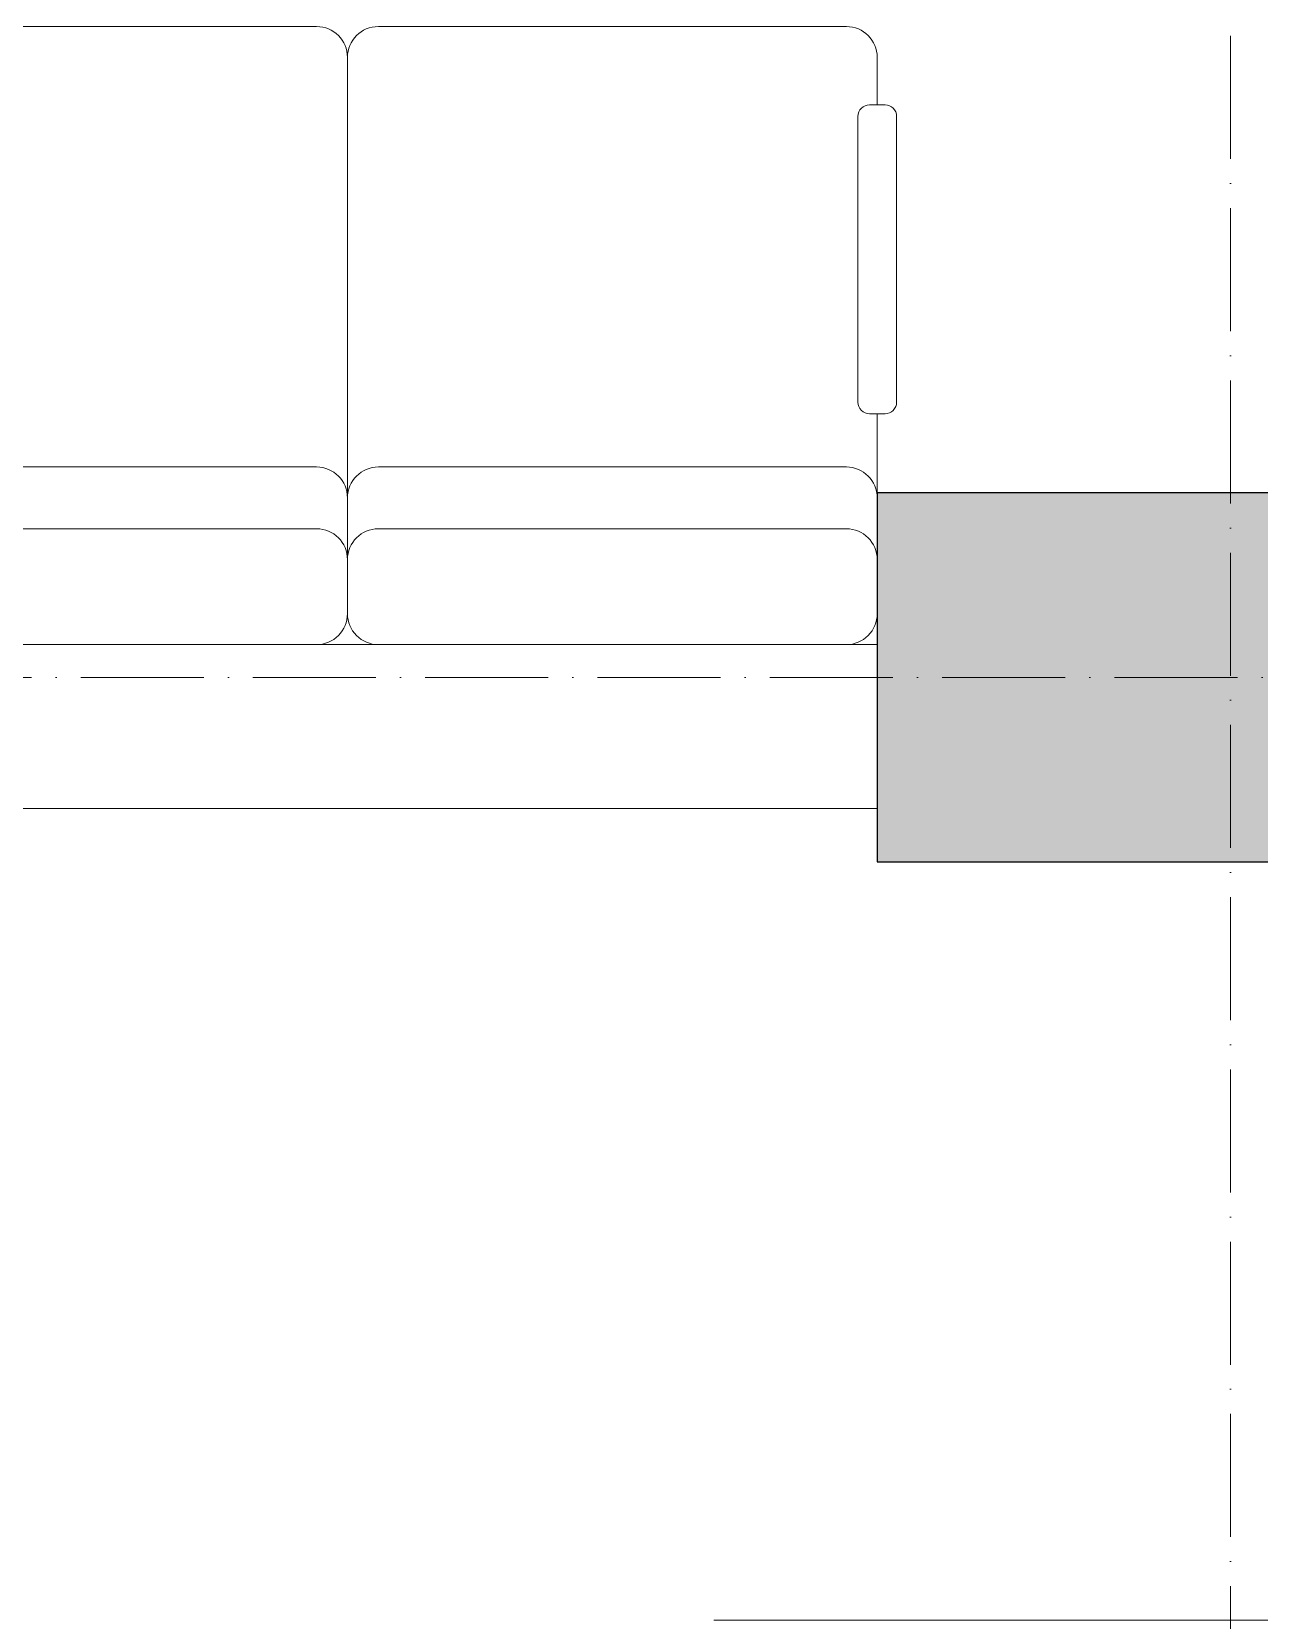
# Model space of a CAD drawing. Header units: millimetres. Extents: x -20144 to 122974, y -38328 to 48263.
# Drawn here: x 38169 to 39666, y 25700 to 27637 of the extents above; entities that cross this region are included whole.
import ezdxf

# ---------------------------------------------------------------- set-up
doc = ezdxf.new("R2010")
doc.units = ezdxf.units.MM
doc.linetypes.add('Grid Line', pattern=[4.2, 3, -0.6, 0, -0.6])
for name, color, linetype, lineweight in [('NET-CAT', 3, 'Continuous', 15), ('THIET BI', 44, 'Continuous', 5), ('TRUC', 225, 'Continuous', 5), ('X-COT HAM$0$LC.HA', 8, 'Continuous', 9)]:
    doc.layers.add(name, color=color, linetype=linetype, lineweight=lineweight)

# ---------------------------------------------------------------- blocks, each defined once
blk = doc.blocks.new('ALC1807-ASCENT PLAZA-KET CAU_rvt-1-MẶT BẰNG TẦNG 5 ĐẾN TẦNG 22')
at = {"layer": 'X-COT HAM$0$LC.HA'}
h = blk.add_hatch(color=256, dxfattribs=at)
h.dxf.hatch_style = 1
h.paths.add_polyline_path([(39199.8, 27074.9), (39199.8, 26624.9), (40999.8, 26624.9), (40999.8, 27074.9)])
at = {"ltscale": 1000}
blk.add_lwpolyline([(39199.8, 27074.9), (39199.8, 26624.9), (40999.8, 26624.9), (40999.8, 27074.9)], close=True, dxfattribs=at)
blk = doc.blocks.new('X-SOFA - X-SOFA-V4-MẶT BẰNG TẦNG 5 ĐẾN TẦNG 22')
at = {"layer": 'THIET BI'}
for p, q in [((-644.3, 992.8), (-295.7, 992.8)), ((-716.2, 969.2), (-658.4, 969.2)), ((-658.4, 959.8), (-658.4, 978.7)), ((-281.5, 978.7), (-281.5, 959.8)), ((-281.5, 969.2), (-103.7, 969.2)), ((-103.7, 969.2), (-37.7, 969.2)), ((-753.8, 360.8), (-753.8, 931.5)), ((-295.7, 945.7), (-644.3, 945.7)), ((-216.7, 360.8), (-216.7, 931.5)), ((-141.3, 360.8), (-141.3, 931.5)), ((0, 360.8), (0, 670.1)), ((-1250, 325), (-1900, 325)), ((-1900, 325), (-1900, -325)), ((-1900, 325), (-1900, -325)), ((-1250, 325), (-1900, 325)), ((-1250, -325), (-1250, 325)), ((-1250, -325), (-1250, 325)), ((-716.2, 323.1), (-103.7, 323.1)), ((-103.7, 323.1), (-37.7, 323.1)), ((-753.8, -285.4), (-753.8, 285.4)), ((-216.7, -285.4), (-216.7, 285.4)), ((-141.3, -285.4), (-141.3, 285.4)), ((0, 285.4), (0, -285.4)), ((-1900, -325), (-1250, -325)), ((-1900, -325), (-1250, -325)), ((-716.2, -323.1), (-37.7, -323.1)), ((-753.8, -360.8), (-753.8, -931.5)), ((-216.7, -360.8), (-216.7, -931.5)), ((-141.3, -360.8), (-141.3, -931.5)), ((0, -360.8), (0, -931.5)), ((-295.7, -945.7), (-644.3, -945.7)), ((-658.4, -959.8), (-658.4, -978.7)), ((-281.5, -978.7), (-281.5, -959.8)), ((-716.2, -969.2), (-658.4, -969.2)), ((-103.7, -969.2), (-281.5, -969.2)), ((-37.7, -969.2), (-103.7, -969.2)), ((-644.3, -992.8), (-295.7, -992.8))]:
    blk.add_line(p, q, dxfattribs=at)
for centre, radius, start, end in [((-644.3, 978.7), 14.1, 90, 180), ((-295.7, 978.7), 14.1, 360, 90), ((-716.2, 931.5), 37.7, 90, 180), ((-179, 931.5), 37.7, 90, 180), ((-103.7, 931.5), 37.7, 90, 180), ((-37.7, 931.5), 37.7, 360, 90), ((-644.3, 959.8), 14.1, 180, 270), ((-295.7, 959.8), 14.1, 270, 0), ((-716.2, 360.8), 37.7, 180, 270), ((-179, 360.8), 37.7, 180, 270), ((-103.7, 360.8), 37.7, 180, 270), ((-37.7, 360.8), 37.7, 270, 0), ((-716.2, 285.4), 37.7, 90, 180), ((-179, 285.4), 37.7, 90, 180), ((-103.7, 285.4), 37.7, 90, 180), ((-37.7, 285.4), 37.7, 360, 90), ((-716.2, -285.4), 37.7, 180, 270), ((-179, -285.4), 37.7, 180, 270), ((-103.7, -285.4), 37.7, 180, 270), ((-37.7, -285.4), 37.7, 270, 0), ((-716.2, -360.8), 37.7, 90, 180), ((-179, -360.8), 37.7, 90, 180), ((-103.7, -360.8), 37.7, 90, 180), ((-37.7, -360.8), 37.7, 360, 90), ((-716.2, -931.5), 37.7, 180, 270), ((-644.3, -959.8), 14.1, 90, 180), ((-295.7, -959.8), 14.1, 360, 90), ((-179, -931.5), 37.7, 180, 270), ((-103.7, -931.5), 37.7, 180, 270), ((-37.7, -931.5), 37.7, 270, 0), ((-644.3, -978.7), 14.1, 180, 270), ((-295.7, -978.7), 14.1, 270, 0)]:
    blk.add_arc(centre, radius, start, end, dxfattribs=at)

msp = doc.modelspace()

# ---------------------------------------------------------------- linework, layer by layer
at = {"layer": 'NET-CAT'}
for p, q in [((39199.8, 26889.9), (33200.5, 26889.9)), ((37520.5, 26689.9), (39199.8, 26689.9)), ((41000.5, 25699.9), (39000.5, 25699.9))]:
    msp.add_line(p, q, dxfattribs=at)
at = {"layer": 'TRUC', "linetype": 'Grid Line', "ltscale": 50}
for p, q in [((39630.5, 43599.9), (39630.5, -7167.6)), ((43000.5, 26849.9), (-12092.4, 26849.9))]:
    msp.add_line(p, q, dxfattribs=at)

# ---------------------------------------------------------------- block references
at = {"lineweight": 5}
msp.add_blockref('ALC1807-ASCENT PLAZA-KET CAU_rvt-1-MẶT BẰNG TẦNG 5 ĐẾN TẦNG 22', (0, 0), dxfattribs=at)
at = {"layer": 'THIET BI', "rotation": 269.9999999999997}
msp.add_blockref('X-SOFA - X-SOFA-V4-MẶT BẰNG TẦNG 5 ĐẾN TẦNG 22', (38230.5, 26889.9), dxfattribs=at)

doc.saveas('drawing.dxf')
